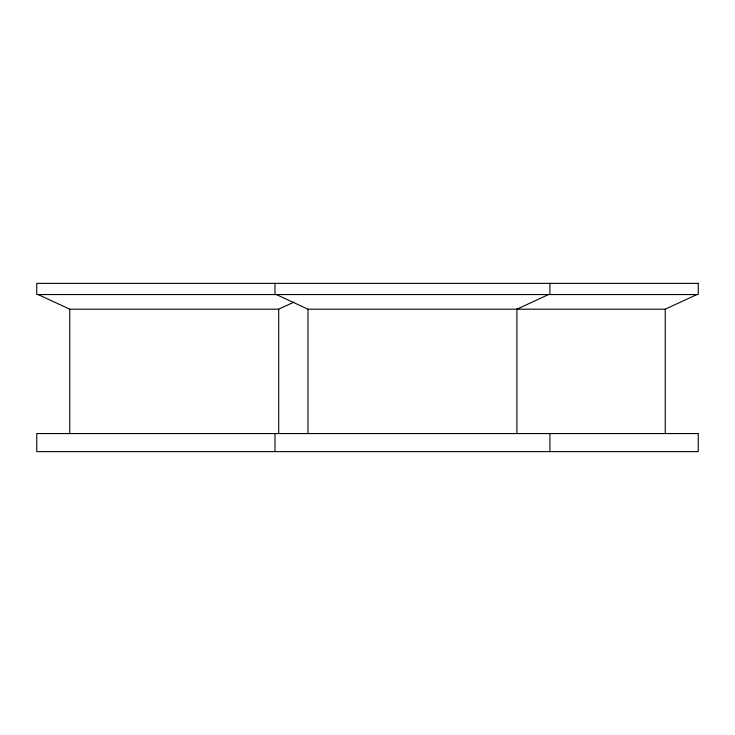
<?xml version="1.0" encoding="UTF-8"?>
<svg xmlns="http://www.w3.org/2000/svg" width="735" height="735" viewBox="0 0 735 735"><rect width="100%" height="100%" fill="white"/><g stroke="black" fill="none" stroke-linecap="round" stroke-linejoin="round"><path stroke-width="1.1" d="M38.128 294.551L69.742 309.187L278.694 309.187L293.991 302.113M276.36 294.551L307.974 309.187L338.422 309.196L516.925 309.187L548.54 294.551M516.751 309.187L665.258 309.187L696.872 294.551M665.258 309.187L665.258 433.567M549.918 283.37L549.918 294.551M549.918 433.567L549.918 451.63M516.925 309.187L516.925 433.567M307.974 309.187L307.974 433.567M278.694 309.187L278.694 433.567M274.982 283.37L274.982 294.551M274.982 433.567L274.982 451.63M69.742 309.187L69.742 433.567M698.25 283.37L36.75 283.37L36.75 294.551L698.25 294.551L698.25 283.37M698.25 433.567L36.75 433.567L36.75 451.63L698.25 451.63L698.25 433.567"/></g></svg>
